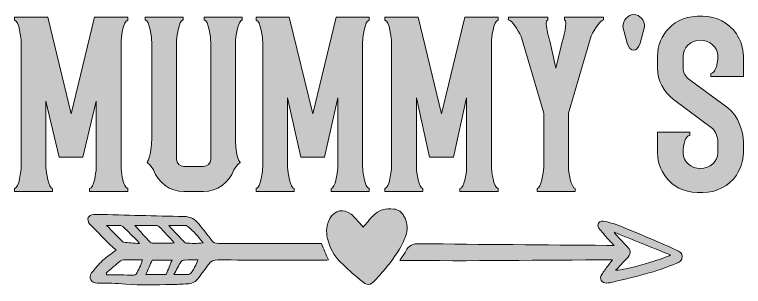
# Model space of a CAD drawing. Header units: inches. Extents: x 138 to 931, y -827 to -252.
# Drawn here: x 163 to 904, y -529 to -252 of the extents above; entities that cross this region are included whole.
import ezdxf

# ---------------------------------------------------------------- set-up
doc = ezdxf.new("R2010")
doc.units = ezdxf.units.IN
doc.header["$MEASUREMENT"] = 0
doc.layers.add('Layer 1', color=7, linetype='Continuous')

# ---------------------------------------------------------------- blocks, each defined once
blk = doc.blocks.new('block 3')
at = {"layer": 'Layer 1', "true_color": 0xe43b40}
h = blk.add_hatch(color=13, dxfattribs=at)
h.dxf.hatch_style = 2
edge = h.paths.add_edge_path()
edge.add_spline(control_points=[(246, -340.31), (246, -340.31), (232.51, -397.09), (232.51, -397.09), (232.51, -397.09), (208.38, -397.09), (208.38, -397.09), (208.38, -397.09), (194.9, -340.31), (194.9, -340.31), (194.9, -340.31), (194.9, -407.74), (194.9, -407.74), (195.25, -412.7), (197.38, -429.03), (201.64, -429.03), (201.64, -429.03), (201.64, -432.22), (201.64, -432.22), (201.64, -432.22), (162.96, -432.22), (162.96, -432.22), (162.96, -432.22), (162.96, -429.03), (162.96, -429.03), (167.57, -429.03), (169.7, -409.87), (169.7, -407.03), (169.7, -407.03), (169.7, -279.98), (169.7, -279.98), (169.7, -277.14), (167.57, -257.98), (162.96, -257.98), (162.96, -257.98), (162.96, -254.79), (162.96, -254.79), (162.96, -254.79), (196.67, -254.79), (196.67, -254.79), (196.67, -254.79), (220.45, -353.09), (220.45, -353.09), (220.45, -353.09), (244.22, -254.79), (244.22, -254.79), (244.22, -254.79), (277.94, -254.79), (277.94, -254.79), (277.94, -254.79), (277.94, -257.98), (277.94, -257.98), (273.32, -257.98), (271.19, -277.14), (271.19, -279.98), (271.19, -279.98), (271.19, -407.03), (271.19, -407.03), (271.19, -409.87), (273.32, -429.03), (277.94, -429.03), (277.94, -429.03), (277.94, -432.22), (277.94, -432.22), (277.94, -432.22), (239.25, -432.22), (239.25, -432.22), (239.25, -432.22), (239.25, -429.03), (239.25, -429.03), (243.51, -429.03), (245.64, -413.41), (246, -408.45), (246, -408.45), (246, -340.31), (246, -340.31)], knot_values=[0, 0, 0, 0, 1, 1, 1, 2, 2, 2, 3, 3, 3, 4, 4, 4, 5, 5, 5, 6, 6, 6, 7, 7, 7, 8, 8, 8, 9, 9, 9, 10, 10, 10, 11, 11, 11, 12, 12, 12, 13, 13, 13, 14, 14, 14, 15, 15, 15, 16, 16, 16, 17, 17, 17, 18, 18, 18, 19, 19, 19, 20, 20, 20, 21, 21, 21, 22, 22, 22, 23, 23, 23, 24, 24, 24, 25, 25, 25, 25], degree=3, periodic=1)
h = blk.add_hatch(color=13, dxfattribs=at)
h.dxf.hatch_style = 2
edge = h.paths.add_edge_path()
edge.add_spline(control_points=[(394.33, -254.79), (394.33, -254.79), (394.33, -257.63), (394.33, -257.63), (390.07, -257.63), (387.59, -276.79), (387.59, -279.98), (387.59, -279.98), (387.59, -380.41), (387.59, -380.41), (387.94, -399.57), (392.56, -402.77), (392.56, -402.77), (392.56, -402.77), (388.65, -404.54), (385.81, -410.22), (381.2, -422.99), (369.14, -432.22), (354.94, -432.22), (354.94, -432.22), (335.07, -432.22), (335.07, -432.22), (320.87, -432.22), (308.81, -422.99), (304.19, -410.22), (301.35, -404.54), (297.45, -402.77), (297.45, -402.77), (297.45, -402.77), (302.42, -397.09), (302.42, -377.57), (302.42, -377.57), (302.42, -279.98), (302.42, -279.98), (302.42, -276.79), (300.29, -257.63), (295.68, -257.63), (295.68, -257.63), (295.68, -254.79), (295.68, -254.79), (295.68, -254.79), (334.36, -254.79), (334.36, -254.79), (334.36, -254.79), (334.36, -257.63), (334.36, -257.63), (329.75, -257.63), (327.62, -276.79), (327.62, -279.98), (327.62, -279.98), (327.62, -399.22), (327.62, -399.22), (327.62, -403.48), (331.16, -406.67), (335.07, -406.67), (335.07, -406.67), (354.94, -406.67), (354.94, -406.67), (358.84, -406.67), (362.39, -403.48), (362.39, -399.22), (362.39, -399.22), (362.39, -279.98), (362.39, -279.98), (362.39, -276.79), (360.26, -257.63), (355.65, -257.63), (355.65, -257.63), (355.65, -254.79), (355.65, -254.79), (355.65, -254.79), (394.33, -254.79), (394.33, -254.79)], knot_values=[0, 0, 0, 0, 1, 1, 1, 2, 2, 2, 3, 3, 3, 4, 4, 4, 5, 5, 5, 6, 6, 6, 7, 7, 7, 8, 8, 8, 9, 9, 9, 10, 10, 10, 11, 11, 11, 12, 12, 12, 13, 13, 13, 14, 14, 14, 15, 15, 15, 16, 16, 16, 17, 17, 17, 18, 18, 18, 19, 19, 19, 20, 20, 20, 21, 21, 21, 22, 22, 22, 23, 23, 23, 24, 24, 24, 24], degree=3, periodic=1)
h = blk.add_hatch(color=13, dxfattribs=at)
h.dxf.hatch_style = 2
edge = h.paths.add_edge_path()
edge.add_spline(control_points=[(491.56, -336.76), (491.56, -336.76), (478.08, -397.09), (478.08, -397.09), (478.08, -397.09), (453.95, -397.09), (453.95, -397.09), (453.95, -397.09), (440.46, -336.76), (440.46, -336.76), (440.46, -336.76), (440.46, -407.74), (440.46, -407.74), (440.82, -412.7), (442.95, -429.03), (447.21, -429.03), (447.21, -429.03), (447.21, -432.22), (447.21, -432.22), (447.21, -432.22), (408.52, -432.22), (408.52, -432.22), (408.52, -432.22), (408.52, -429.03), (408.52, -429.03), (413.14, -429.03), (415.27, -409.87), (415.27, -407.03), (415.27, -407.03), (415.27, -279.98), (415.27, -279.98), (415.27, -277.14), (413.14, -257.98), (408.52, -257.98), (408.52, -257.98), (408.52, -254.79), (408.52, -254.79), (408.52, -254.79), (442.24, -254.79), (442.24, -254.79), (442.24, -254.79), (466.01, -353.09), (466.01, -353.09), (466.01, -353.09), (489.79, -254.79), (489.79, -254.79), (489.79, -254.79), (523.5, -254.79), (523.5, -254.79), (523.5, -254.79), (523.5, -257.98), (523.5, -257.98), (518.89, -257.98), (516.76, -277.14), (516.76, -279.98), (516.76, -279.98), (516.76, -407.03), (516.76, -407.03), (516.76, -409.87), (518.89, -429.03), (523.5, -429.03), (523.5, -429.03), (523.5, -432.22), (523.5, -432.22), (523.5, -432.22), (484.82, -432.22), (484.82, -432.22), (484.82, -432.22), (484.82, -429.03), (484.82, -429.03), (489.08, -429.03), (491.21, -413.41), (491.56, -408.45), (491.56, -408.45), (491.56, -336.76), (491.56, -336.76)], knot_values=[0, 0, 0, 0, 1, 1, 1, 2, 2, 2, 3, 3, 3, 4, 4, 4, 5, 5, 5, 6, 6, 6, 7, 7, 7, 8, 8, 8, 9, 9, 9, 10, 10, 10, 11, 11, 11, 12, 12, 12, 13, 13, 13, 14, 14, 14, 15, 15, 15, 16, 16, 16, 17, 17, 17, 18, 18, 18, 19, 19, 19, 20, 20, 20, 21, 21, 21, 22, 22, 22, 23, 23, 23, 24, 24, 24, 25, 25, 25, 25], degree=3, periodic=1)
h = blk.add_hatch(color=13, dxfattribs=at)
h.dxf.hatch_style = 2
edge = h.paths.add_edge_path()
edge.add_spline(control_points=[(622.51, -336.76), (622.51, -336.76), (609.02, -397.09), (609.02, -397.09), (609.02, -397.09), (584.89, -397.09), (584.89, -397.09), (584.89, -397.09), (571.41, -336.76), (571.41, -336.76), (571.41, -336.76), (571.41, -407.74), (571.41, -407.74), (571.76, -412.7), (573.89, -429.03), (578.15, -429.03), (578.15, -429.03), (578.15, -432.22), (578.15, -432.22), (578.15, -432.22), (539.47, -432.22), (539.47, -432.22), (539.47, -432.22), (539.47, -429.03), (539.47, -429.03), (544.08, -429.03), (546.21, -409.87), (546.21, -407.03), (546.21, -407.03), (546.21, -279.98), (546.21, -279.98), (546.21, -277.14), (544.08, -257.98), (539.47, -257.98), (539.47, -257.98), (539.47, -254.79), (539.47, -254.79), (539.47, -254.79), (573.18, -254.79), (573.18, -254.79), (573.18, -254.79), (596.96, -353.09), (596.96, -353.09), (596.96, -353.09), (620.73, -254.79), (620.73, -254.79), (620.73, -254.79), (654.44, -254.79), (654.44, -254.79), (654.44, -254.79), (654.44, -257.98), (654.44, -257.98), (649.83, -257.98), (647.7, -277.14), (647.7, -279.98), (647.7, -279.98), (647.7, -407.03), (647.7, -407.03), (647.7, -409.87), (649.83, -429.03), (654.44, -429.03), (654.44, -429.03), (654.44, -432.22), (654.44, -432.22), (654.44, -432.22), (615.76, -432.22), (615.76, -432.22), (615.76, -432.22), (615.76, -429.03), (615.76, -429.03), (620.02, -429.03), (622.15, -413.41), (622.51, -408.45), (622.51, -408.45), (622.51, -336.76), (622.51, -336.76)], knot_values=[0, 0, 0, 0, 1, 1, 1, 2, 2, 2, 3, 3, 3, 4, 4, 4, 5, 5, 5, 6, 6, 6, 7, 7, 7, 8, 8, 8, 9, 9, 9, 10, 10, 10, 11, 11, 11, 12, 12, 12, 13, 13, 13, 14, 14, 14, 15, 15, 15, 16, 16, 16, 17, 17, 17, 18, 18, 18, 19, 19, 19, 20, 20, 20, 21, 21, 21, 22, 22, 22, 23, 23, 23, 24, 24, 24, 25, 25, 25, 25], degree=3, periodic=1)
h = blk.add_hatch(color=13, dxfattribs=at)
h.dxf.hatch_style = 2
edge = h.paths.add_edge_path()
edge.add_spline(control_points=[(677.86, -274.31), (674.67, -267.56), (668.28, -257.63), (665.09, -257.63), (665.09, -257.63), (665.09, -254.79), (665.09, -254.79), (665.09, -254.79), (705.19, -254.79), (705.19, -254.79), (705.19, -254.79), (705.19, -257.63), (705.19, -257.63), (700.57, -257.63), (706.96, -278.92), (706.96, -278.92), (706.96, -278.92), (713.35, -306.6), (713.35, -306.6), (713.35, -306.6), (720.09, -278.56), (720.09, -278.56), (720.09, -278.56), (726.12, -257.63), (721.87, -257.63), (721.87, -257.63), (721.87, -254.79), (721.87, -254.79), (721.87, -254.79), (761.61, -254.79), (761.61, -254.79), (761.61, -254.79), (761.61, -257.63), (761.61, -257.63), (758.42, -257.63), (752.74, -266.85), (749.19, -273.6), (749.19, -273.6), (726.12, -352.38), (726.12, -352.38), (726.12, -352.38), (726.12, -407.38), (726.12, -407.38), (726.12, -411.28), (728.61, -429.03), (732.87, -429.03), (732.87, -429.03), (732.87, -432.22), (732.87, -432.22), (732.87, -432.22), (694.19, -432.22), (694.19, -432.22), (694.19, -432.22), (694.19, -429.03), (694.19, -429.03), (698.44, -429.03), (700.57, -412.7), (700.93, -407.74), (700.93, -407.74), (700.93, -352.38), (700.93, -352.38), (700.93, -352.38), (677.86, -274.31), (677.86, -274.31)], knot_values=[0, 0, 0, 0, 1, 1, 1, 2, 2, 2, 3, 3, 3, 4, 4, 4, 5, 5, 5, 6, 6, 6, 7, 7, 7, 8, 8, 8, 9, 9, 9, 10, 10, 10, 11, 11, 11, 12, 12, 12, 13, 13, 13, 14, 14, 14, 15, 15, 15, 16, 16, 16, 17, 17, 17, 18, 18, 18, 19, 19, 19, 20, 20, 20, 21, 21, 21, 21], degree=3, periodic=1)
h = blk.add_hatch(color=13, dxfattribs=at)
h.dxf.hatch_style = 2
edge = h.paths.add_edge_path()
edge.add_spline(control_points=[(803.49, -264.53), (803.49, -264.53), (798.88, -281.21), (798.88, -281.21), (796.04, -290.79), (788.58, -290.79), (785.74, -281.21), (785.74, -281.21), (781.49, -264.53), (781.49, -264.53), (781.49, -257.79), (786.45, -252.11), (792.49, -252.11), (798.52, -252.11), (803.49, -257.79), (803.49, -264.53)], knot_values=[0, 0, 0, 0, 1, 1, 1, 2, 2, 2, 3, 3, 3, 4, 4, 4, 5, 5, 5, 5], degree=3, periodic=1)
h = blk.add_hatch(color=13, dxfattribs=at)
h.dxf.hatch_style = 2
edge = h.paths.add_edge_path()
edge.add_spline(control_points=[(896.82, -271.82), (901.08, -278.21), (903.92, -286.02), (903.92, -294.53), (903.92, -294.53), (903.92, -315.12), (903.92, -315.12), (903.92, -315.12), (878.01, -315.12), (878.01, -315.12), (878.01, -315.12), (870.91, -315.12), (870.91, -315.12), (870.91, -315.12), (870.91, -311.92), (870.91, -311.92), (875.17, -311.92), (877.66, -303.41), (878.01, -294.18), (877.66, -285.31), (869.85, -278.21), (860.27, -278.21), (850.33, -278.21), (842.52, -285.66), (842.52, -294.53), (842.52, -294.53), (842.52, -306.6), (842.52, -306.6), (842.52, -310.86), (844.65, -315.12), (848.56, -317.95), (848.56, -317.95), (887.95, -347.05), (887.95, -347.05), (898.95, -355.57), (903.92, -370.83), (903.92, -381.83), (903.92, -381.83), (903.92, -392.83), (903.92, -392.83), (903.92, -400.99), (901.08, -408.8), (896.82, -415.54), (889.37, -426.54), (876.24, -433.29), (862.75, -433.29), (847.49, -433.64), (835.78, -429.38), (827.97, -420.87), (820.88, -413.41), (816.62, -403.48), (816.62, -392.83), (816.62, -392.83), (816.62, -371.89), (816.62, -371.89), (816.62, -371.89), (849.27, -371.89), (849.27, -371.89), (849.27, -371.89), (849.27, -375.09), (849.27, -375.09), (845.36, -375.09), (842.52, -383.61), (842.52, -393.19), (842.88, -401.7), (850.69, -408.8), (860.27, -408.8), (869.85, -408.8), (878.01, -401.7), (878.01, -392.83), (878.01, -392.83), (878.01, -381.83), (878.01, -381.83), (878.01, -376.86), (875.17, -370.12), (872.33, -367.99), (872.33, -367.99), (832.94, -338.54), (832.94, -338.54), (822.65, -330.73), (816.62, -319.02), (816.62, -306.6), (816.62, -306.6), (816.62, -294.53), (816.62, -294.53), (816.62, -283.53), (820.88, -273.6), (827.97, -266.14), (835.78, -257.63), (847.49, -253.37), (862.75, -253.72), (876.24, -253.72), (889.37, -260.47), (896.82, -271.82)], knot_values=[0, 0, 0, 0, 1, 1, 1, 2, 2, 2, 3, 3, 3, 4, 4, 4, 5, 5, 5, 6, 6, 6, 7, 7, 7, 8, 8, 8, 9, 9, 9, 10, 10, 10, 11, 11, 11, 12, 12, 12, 13, 13, 13, 14, 14, 14, 15, 15, 15, 16, 16, 16, 17, 17, 17, 18, 18, 18, 19, 19, 19, 20, 20, 20, 21, 21, 21, 22, 22, 22, 23, 23, 23, 24, 24, 24, 25, 25, 25, 26, 26, 26, 27, 27, 27, 28, 28, 28, 29, 29, 29, 30, 30, 30, 31, 31, 31, 31], degree=3, periodic=1)
at = {"layer": 'Layer 1', "lineweight": 0}
for points, knots in [([(246, -340.31), (246, -340.31), (232.51, -397.09), (232.51, -397.09), (232.51, -397.09), (208.38, -397.09), (208.38, -397.09), (208.38, -397.09), (194.9, -340.31), (194.9, -340.31), (194.9, -340.31), (194.9, -407.74), (194.9, -407.74), (195.25, -412.7), (197.38, -429.03), (201.64, -429.03), (201.64, -429.03), (201.64, -432.22), (201.64, -432.22), (201.64, -432.22), (162.96, -432.22), (162.96, -432.22), (162.96, -432.22), (162.96, -429.03), (162.96, -429.03), (167.57, -429.03), (169.7, -409.87), (169.7, -407.03), (169.7, -407.03), (169.7, -279.98), (169.7, -279.98), (169.7, -277.14), (167.57, -257.98), (162.96, -257.98), (162.96, -257.98), (162.96, -254.79), (162.96, -254.79), (162.96, -254.79), (196.67, -254.79), (196.67, -254.79), (196.67, -254.79), (220.45, -353.09), (220.45, -353.09), (220.45, -353.09), (244.22, -254.79), (244.22, -254.79), (244.22, -254.79), (277.94, -254.79), (277.94, -254.79), (277.94, -254.79), (277.94, -257.98), (277.94, -257.98), (273.32, -257.98), (271.19, -277.14), (271.19, -279.98), (271.19, -279.98), (271.19, -407.03), (271.19, -407.03), (271.19, -409.87), (273.32, -429.03), (277.94, -429.03), (277.94, -429.03), (277.94, -432.22), (277.94, -432.22), (277.94, -432.22), (239.25, -432.22), (239.25, -432.22), (239.25, -432.22), (239.25, -429.03), (239.25, -429.03), (243.51, -429.03), (245.64, -413.41), (246, -408.45), (246, -408.45), (246, -340.31), (246, -340.31)], [0, 0, 0, 0, 1, 1, 1, 2, 2, 2, 3, 3, 3, 4, 4, 4, 5, 5, 5, 6, 6, 6, 7, 7, 7, 8, 8, 8, 9, 9, 9, 10, 10, 10, 11, 11, 11, 12, 12, 12, 13, 13, 13, 14, 14, 14, 15, 15, 15, 16, 16, 16, 17, 17, 17, 18, 18, 18, 19, 19, 19, 20, 20, 20, 21, 21, 21, 22, 22, 22, 23, 23, 23, 24, 24, 24, 25, 25, 25, 25]), ([(394.33, -254.79), (394.33, -254.79), (394.33, -257.63), (394.33, -257.63), (390.07, -257.63), (387.59, -276.79), (387.59, -279.98), (387.59, -279.98), (387.59, -380.41), (387.59, -380.41), (387.94, -399.57), (392.56, -402.77), (392.56, -402.77), (392.56, -402.77), (388.65, -404.54), (385.81, -410.22), (381.2, -422.99), (369.14, -432.22), (354.94, -432.22), (354.94, -432.22), (335.07, -432.22), (335.07, -432.22), (320.87, -432.22), (308.81, -422.99), (304.19, -410.22), (301.35, -404.54), (297.45, -402.77), (297.45, -402.77), (297.45, -402.77), (302.42, -397.09), (302.42, -377.57), (302.42, -377.57), (302.42, -279.98), (302.42, -279.98), (302.42, -276.79), (300.29, -257.63), (295.68, -257.63), (295.68, -257.63), (295.68, -254.79), (295.68, -254.79), (295.68, -254.79), (334.36, -254.79), (334.36, -254.79), (334.36, -254.79), (334.36, -257.63), (334.36, -257.63), (329.75, -257.63), (327.62, -276.79), (327.62, -279.98), (327.62, -279.98), (327.62, -399.22), (327.62, -399.22), (327.62, -403.48), (331.16, -406.67), (335.07, -406.67), (335.07, -406.67), (354.94, -406.67), (354.94, -406.67), (358.84, -406.67), (362.39, -403.48), (362.39, -399.22), (362.39, -399.22), (362.39, -279.98), (362.39, -279.98), (362.39, -276.79), (360.26, -257.63), (355.65, -257.63), (355.65, -257.63), (355.65, -254.79), (355.65, -254.79), (355.65, -254.79), (394.33, -254.79), (394.33, -254.79)], [0, 0, 0, 0, 1, 1, 1, 2, 2, 2, 3, 3, 3, 4, 4, 4, 5, 5, 5, 6, 6, 6, 7, 7, 7, 8, 8, 8, 9, 9, 9, 10, 10, 10, 11, 11, 11, 12, 12, 12, 13, 13, 13, 14, 14, 14, 15, 15, 15, 16, 16, 16, 17, 17, 17, 18, 18, 18, 19, 19, 19, 20, 20, 20, 21, 21, 21, 22, 22, 22, 23, 23, 23, 24, 24, 24, 24]), ([(491.56, -336.76), (491.56, -336.76), (478.08, -397.09), (478.08, -397.09), (478.08, -397.09), (453.95, -397.09), (453.95, -397.09), (453.95, -397.09), (440.46, -336.76), (440.46, -336.76), (440.46, -336.76), (440.46, -407.74), (440.46, -407.74), (440.82, -412.7), (442.95, -429.03), (447.21, -429.03), (447.21, -429.03), (447.21, -432.22), (447.21, -432.22), (447.21, -432.22), (408.52, -432.22), (408.52, -432.22), (408.52, -432.22), (408.52, -429.03), (408.52, -429.03), (413.14, -429.03), (415.27, -409.87), (415.27, -407.03), (415.27, -407.03), (415.27, -279.98), (415.27, -279.98), (415.27, -277.14), (413.14, -257.98), (408.52, -257.98), (408.52, -257.98), (408.52, -254.79), (408.52, -254.79), (408.52, -254.79), (442.24, -254.79), (442.24, -254.79), (442.24, -254.79), (466.01, -353.09), (466.01, -353.09), (466.01, -353.09), (489.79, -254.79), (489.79, -254.79), (489.79, -254.79), (523.5, -254.79), (523.5, -254.79), (523.5, -254.79), (523.5, -257.98), (523.5, -257.98), (518.89, -257.98), (516.76, -277.14), (516.76, -279.98), (516.76, -279.98), (516.76, -407.03), (516.76, -407.03), (516.76, -409.87), (518.89, -429.03), (523.5, -429.03), (523.5, -429.03), (523.5, -432.22), (523.5, -432.22), (523.5, -432.22), (484.82, -432.22), (484.82, -432.22), (484.82, -432.22), (484.82, -429.03), (484.82, -429.03), (489.08, -429.03), (491.21, -413.41), (491.56, -408.45), (491.56, -408.45), (491.56, -336.76), (491.56, -336.76)], [0, 0, 0, 0, 1, 1, 1, 2, 2, 2, 3, 3, 3, 4, 4, 4, 5, 5, 5, 6, 6, 6, 7, 7, 7, 8, 8, 8, 9, 9, 9, 10, 10, 10, 11, 11, 11, 12, 12, 12, 13, 13, 13, 14, 14, 14, 15, 15, 15, 16, 16, 16, 17, 17, 17, 18, 18, 18, 19, 19, 19, 20, 20, 20, 21, 21, 21, 22, 22, 22, 23, 23, 23, 24, 24, 24, 25, 25, 25, 25]), ([(622.51, -336.76), (622.51, -336.76), (609.02, -397.09), (609.02, -397.09), (609.02, -397.09), (584.89, -397.09), (584.89, -397.09), (584.89, -397.09), (571.41, -336.76), (571.41, -336.76), (571.41, -336.76), (571.41, -407.74), (571.41, -407.74), (571.76, -412.7), (573.89, -429.03), (578.15, -429.03), (578.15, -429.03), (578.15, -432.22), (578.15, -432.22), (578.15, -432.22), (539.47, -432.22), (539.47, -432.22), (539.47, -432.22), (539.47, -429.03), (539.47, -429.03), (544.08, -429.03), (546.21, -409.87), (546.21, -407.03), (546.21, -407.03), (546.21, -279.98), (546.21, -279.98), (546.21, -277.14), (544.08, -257.98), (539.47, -257.98), (539.47, -257.98), (539.47, -254.79), (539.47, -254.79), (539.47, -254.79), (573.18, -254.79), (573.18, -254.79), (573.18, -254.79), (596.96, -353.09), (596.96, -353.09), (596.96, -353.09), (620.73, -254.79), (620.73, -254.79), (620.73, -254.79), (654.44, -254.79), (654.44, -254.79), (654.44, -254.79), (654.44, -257.98), (654.44, -257.98), (649.83, -257.98), (647.7, -277.14), (647.7, -279.98), (647.7, -279.98), (647.7, -407.03), (647.7, -407.03), (647.7, -409.87), (649.83, -429.03), (654.44, -429.03), (654.44, -429.03), (654.44, -432.22), (654.44, -432.22), (654.44, -432.22), (615.76, -432.22), (615.76, -432.22), (615.76, -432.22), (615.76, -429.03), (615.76, -429.03), (620.02, -429.03), (622.15, -413.41), (622.51, -408.45), (622.51, -408.45), (622.51, -336.76), (622.51, -336.76)], [0, 0, 0, 0, 1, 1, 1, 2, 2, 2, 3, 3, 3, 4, 4, 4, 5, 5, 5, 6, 6, 6, 7, 7, 7, 8, 8, 8, 9, 9, 9, 10, 10, 10, 11, 11, 11, 12, 12, 12, 13, 13, 13, 14, 14, 14, 15, 15, 15, 16, 16, 16, 17, 17, 17, 18, 18, 18, 19, 19, 19, 20, 20, 20, 21, 21, 21, 22, 22, 22, 23, 23, 23, 24, 24, 24, 25, 25, 25, 25]), ([(677.86, -274.31), (674.67, -267.56), (668.28, -257.63), (665.09, -257.63), (665.09, -257.63), (665.09, -254.79), (665.09, -254.79), (665.09, -254.79), (705.19, -254.79), (705.19, -254.79), (705.19, -254.79), (705.19, -257.63), (705.19, -257.63), (700.57, -257.63), (706.96, -278.92), (706.96, -278.92), (706.96, -278.92), (713.35, -306.6), (713.35, -306.6), (713.35, -306.6), (720.09, -278.56), (720.09, -278.56), (720.09, -278.56), (726.12, -257.63), (721.87, -257.63), (721.87, -257.63), (721.87, -254.79), (721.87, -254.79), (721.87, -254.79), (761.61, -254.79), (761.61, -254.79), (761.61, -254.79), (761.61, -257.63), (761.61, -257.63), (758.42, -257.63), (752.74, -266.85), (749.19, -273.6), (749.19, -273.6), (726.12, -352.38), (726.12, -352.38), (726.12, -352.38), (726.12, -407.38), (726.12, -407.38), (726.12, -411.28), (728.61, -429.03), (732.87, -429.03), (732.87, -429.03), (732.87, -432.22), (732.87, -432.22), (732.87, -432.22), (694.19, -432.22), (694.19, -432.22), (694.19, -432.22), (694.19, -429.03), (694.19, -429.03), (698.44, -429.03), (700.57, -412.7), (700.93, -407.74), (700.93, -407.74), (700.93, -352.38), (700.93, -352.38), (700.93, -352.38), (677.86, -274.31), (677.86, -274.31)], [0, 0, 0, 0, 1, 1, 1, 2, 2, 2, 3, 3, 3, 4, 4, 4, 5, 5, 5, 6, 6, 6, 7, 7, 7, 8, 8, 8, 9, 9, 9, 10, 10, 10, 11, 11, 11, 12, 12, 12, 13, 13, 13, 14, 14, 14, 15, 15, 15, 16, 16, 16, 17, 17, 17, 18, 18, 18, 19, 19, 19, 20, 20, 20, 21, 21, 21, 21]), ([(803.49, -264.53), (803.49, -264.53), (798.88, -281.21), (798.88, -281.21), (796.04, -290.79), (788.58, -290.79), (785.74, -281.21), (785.74, -281.21), (781.49, -264.53), (781.49, -264.53), (781.49, -257.79), (786.45, -252.11), (792.49, -252.11), (798.52, -252.11), (803.49, -257.79), (803.49, -264.53)], [0, 0, 0, 0, 1, 1, 1, 2, 2, 2, 3, 3, 3, 4, 4, 4, 5, 5, 5, 5]), ([(896.82, -271.82), (901.08, -278.21), (903.92, -286.02), (903.92, -294.53), (903.92, -294.53), (903.92, -315.12), (903.92, -315.12), (903.92, -315.12), (878.01, -315.12), (878.01, -315.12), (878.01, -315.12), (870.91, -315.12), (870.91, -315.12), (870.91, -315.12), (870.91, -311.92), (870.91, -311.92), (875.17, -311.92), (877.66, -303.41), (878.01, -294.18), (877.66, -285.31), (869.85, -278.21), (860.27, -278.21), (850.33, -278.21), (842.52, -285.66), (842.52, -294.53), (842.52, -294.53), (842.52, -306.6), (842.52, -306.6), (842.52, -310.86), (844.65, -315.12), (848.56, -317.95), (848.56, -317.95), (887.95, -347.05), (887.95, -347.05), (898.95, -355.57), (903.92, -370.83), (903.92, -381.83), (903.92, -381.83), (903.92, -392.83), (903.92, -392.83), (903.92, -400.99), (901.08, -408.8), (896.82, -415.54), (889.37, -426.54), (876.24, -433.29), (862.75, -433.29), (847.49, -433.64), (835.78, -429.38), (827.97, -420.87), (820.88, -413.41), (816.62, -403.48), (816.62, -392.83), (816.62, -392.83), (816.62, -371.89), (816.62, -371.89), (816.62, -371.89), (849.27, -371.89), (849.27, -371.89), (849.27, -371.89), (849.27, -375.09), (849.27, -375.09), (845.36, -375.09), (842.52, -383.61), (842.52, -393.19), (842.88, -401.7), (850.69, -408.8), (860.27, -408.8), (869.85, -408.8), (878.01, -401.7), (878.01, -392.83), (878.01, -392.83), (878.01, -381.83), (878.01, -381.83), (878.01, -376.86), (875.17, -370.12), (872.33, -367.99), (872.33, -367.99), (832.94, -338.54), (832.94, -338.54), (822.65, -330.73), (816.62, -319.02), (816.62, -306.6), (816.62, -306.6), (816.62, -294.53), (816.62, -294.53), (816.62, -283.53), (820.88, -273.6), (827.97, -266.14), (835.78, -257.63), (847.49, -253.37), (862.75, -253.72), (876.24, -253.72), (889.37, -260.47), (896.82, -271.82)], [0, 0, 0, 0, 1, 1, 1, 2, 2, 2, 3, 3, 3, 4, 4, 4, 5, 5, 5, 6, 6, 6, 7, 7, 7, 8, 8, 8, 9, 9, 9, 10, 10, 10, 11, 11, 11, 12, 12, 12, 13, 13, 13, 14, 14, 14, 15, 15, 15, 16, 16, 16, 17, 17, 17, 18, 18, 18, 19, 19, 19, 20, 20, 20, 21, 21, 21, 22, 22, 22, 23, 23, 23, 24, 24, 24, 25, 25, 25, 26, 26, 26, 27, 27, 27, 28, 28, 28, 29, 29, 29, 30, 30, 30, 31, 31, 31, 31])]:
    blk.add_open_spline(points, degree=3, knots=knots, dxfattribs=at)
blk = doc.blocks.new('block 5')
at = {"layer": 'Layer 1', "true_color": 0xe43b40}
h = blk.add_hatch(color=13, dxfattribs=at)
h.dxf.hatch_style = 2
edge = h.paths.add_edge_path()
edge.add_spline(control_points=[(517.39, -468.43), (520.95, -464.29), (523.9, -460.55), (527.17, -457.12), (532.94, -451.05), (540.16, -448.96), (548.38, -449.95), (553.14, -450.53), (556.59, -453.05), (558.85, -457.15), (561.94, -462.77), (563.07, -468.74), (561.23, -475.02), (560.44, -477.71), (559.49, -480.4), (558.29, -482.94), (551.46, -497.48), (541.31, -509.72), (530.41, -521.26), (523.35, -528.74), (522.31, -528.53), (514.21, -521.87), (507.41, -516.27), (500.85, -510.36), (494.54, -504.22), (487.7, -497.55), (483.3, -489.31), (481.1, -480.01), (479.42, -472.92), (479.8, -465.97), (483.55, -459.51), (488.49, -450.98), (497.4, -449.11), (505.08, -455.29), (508.48, -458.03), (511.26, -461.54), (514.29, -464.74), (515.34, -465.85), (516.27, -467.09), (517.39, -468.43)], knot_values=[0, 0, 0, 0, 1, 1, 1, 2, 2, 2, 3, 3, 3, 4, 4, 4, 5, 5, 5, 6, 6, 6, 7, 7, 7, 8, 8, 8, 9, 9, 9, 10, 10, 10, 11, 11, 11, 12, 12, 12, 13, 13, 13, 13], degree=3, periodic=1)
at = {"layer": 'Layer 1', "true_color": 0xffffff}
h = blk.add_hatch(color=7, dxfattribs=at)
h.dxf.hatch_style = 2
edge = h.paths.add_edge_path()
edge.add_spline(control_points=[(474.83, -485.14), (477.3, -490.81), (479.53, -495.94), (482.07, -501.8), (479.6, -501.87), (477.6, -501.99), (475.59, -501.99), (440.31, -501.95), (405.03, -501.97), (369.75, -501.75), (365.47, -501.72), (362.45, -502.62), (360.03, -506.35), (357.07, -510.93), (353.36, -515.02), (350.37, -519.59), (347.46, -524.04), (343.45, -525.9), (338.4, -526.13), (332.93, -526.38), (327.47, -526.81), (322.01, -526.84), (306.68, -526.95), (291.35, -527.84), (276.01, -526.48), (266.36, -525.62), (256.63, -525.1), (246.95, -525.32), (240.84, -525.46), (237.42, -520.19), (241.19, -515.06), (244.5, -510.54), (248.32, -506.31), (252.41, -502.49), (256.51, -498.65), (261.23, -495.48), (266.1, -491.68), (264.3, -490.08), (262.48, -488.59), (260.81, -486.93), (254.41, -480.61), (248.05, -474.25), (241.7, -467.87), (240.83, -467), (240.02, -466.06), (239.29, -465.06), (235.77, -460.23), (237.62, -456.16), (243.65, -455.49), (244.53, -455.39), (245.42, -455.39), (246.3, -455.42), (275.92, -456.16), (305.54, -457.04), (335.16, -457.55), (341.84, -457.66), (346.59, -460.29), (350.49, -465.32), (354.71, -470.75), (359.2, -475.98), (363.22, -481.55), (365.1, -484.18), (367.14, -484.97), (370.25, -484.97), (401.48, -484.94), (432.7, -485.06), (463.92, -485.14), (467.45, -485.15), (470.97, -485.14), (474.83, -485.14)], knot_values=[0, 0, 0, 0, 1, 1, 1, 2, 2, 2, 3, 3, 3, 4, 4, 4, 5, 5, 5, 6, 6, 6, 7, 7, 7, 8, 8, 8, 9, 9, 9, 10, 10, 10, 11, 11, 11, 12, 12, 12, 13, 13, 13, 14, 14, 14, 15, 15, 15, 16, 16, 16, 17, 17, 17, 18, 18, 18, 19, 19, 19, 20, 20, 20, 21, 21, 21, 22, 22, 22, 23, 23, 23, 23], degree=3, periodic=1)
edge = h.paths.add_edge_path()
edge.add_spline(control_points=[(285.2, -466.67), (290.65, -472.67), (295.61, -478.3), (300.82, -483.68), (301.72, -484.61), (303.72, -484.76), (305.22, -484.8), (310.84, -484.92), (316.47, -484.87), (322.1, -484.82), (323.01, -484.81), (323.91, -484.48), (325.24, -484.21), (319.93, -478.48), (315.09, -473.16), (310.1, -467.98), (309.36, -467.21), (307.96, -466.75), (306.85, -466.73), (299.66, -466.62), (292.47, -466.67), (285.2, -466.67)], knot_values=[0, 0, 0, 0, 1, 1, 1, 2, 2, 2, 3, 3, 3, 4, 4, 4, 5, 5, 5, 6, 6, 6, 7, 7, 7, 7], degree=3, periodic=1)
edge = h.paths.add_edge_path()
edge.add_spline(control_points=[(255.95, -515.23), (256.15, -515.75), (256.35, -516.27), (256.55, -516.78), (265.81, -516.94), (275.07, -517.12), (284.33, -517.2), (285.11, -517.21), (286.3, -516.81), (286.6, -516.23), (288.94, -511.83), (291.41, -507.47), (293.07, -501.75), (285.94, -501.75), (279.8, -501.71), (273.65, -501.78), (272.65, -501.79), (271.41, -501.96), (270.7, -502.56), (265.72, -506.71), (260.85, -510.99), (255.95, -515.23)], knot_values=[0, 0, 0, 0, 1, 1, 1, 2, 2, 2, 3, 3, 3, 4, 4, 4, 5, 5, 5, 6, 6, 6, 7, 7, 7, 7], degree=3, periodic=1)
edge = h.paths.add_edge_path()
edge.add_spline(control_points=[(319.81, -466.85), (325.38, -472.82), (330.47, -478.3), (335.61, -483.74), (336.06, -484.22), (336.8, -484.69), (337.41, -484.7), (342.92, -484.82), (348.45, -485.27), (354.57, -484.37), (349.95, -477.95), (344.82, -472.94), (339.54, -468.07), (338.92, -467.5), (338.02, -466.92), (337.25, -466.9), (331.71, -466.81), (326.16, -466.85), (319.81, -466.85)], knot_values=[0, 0, 0, 0, 1, 1, 1, 2, 2, 2, 3, 3, 3, 4, 4, 4, 5, 5, 5, 6, 6, 6, 6], degree=3, periodic=1)
edge = h.paths.add_edge_path()
edge.add_spline(control_points=[(302.81, -501.94), (300.71, -506.78), (298.63, -511.55), (296.43, -516.61), (303.71, -516.61), (310.46, -516.61), (316.97, -516.61), (319.08, -511.56), (321.01, -506.94), (323.09, -501.94), (316.02, -501.94), (309.54, -501.94), (302.81, -501.94)], knot_values=[0, 0, 0, 0, 1, 1, 1, 2, 2, 2, 3, 3, 3, 4, 4, 4, 4], degree=3, periodic=1)
edge = h.paths.add_edge_path()
edge.add_spline(control_points=[(256.57, -466.78), (262.3, -472.6), (267.23, -477.61), (272.18, -482.59), (272.66, -483.07), (273.29, -483.66), (273.9, -483.72), (278.87, -484.21), (283.85, -484.58), (289.83, -485.07), (288.74, -483.5), (288.44, -482.91), (288, -482.46), (283.25, -477.75), (278.5, -473.05), (273.69, -468.4), (272.97, -467.71), (271.98, -466.89), (271.08, -466.86), (266.59, -466.7), (262.09, -466.78), (256.57, -466.78)], knot_values=[0, 0, 0, 0, 1, 1, 1, 2, 2, 2, 3, 3, 3, 4, 4, 4, 5, 5, 5, 6, 6, 6, 7, 7, 7, 7], degree=3, periodic=1)
edge = h.paths.add_edge_path()
edge.add_spline(control_points=[(324.9, -516.71), (329.46, -516.71), (332.96, -516.71), (336.45, -516.7), (337.51, -516.7), (338.58, -516.75), (339.61, -516.57), (340.43, -516.43), (341.31, -516.12), (341.96, -515.63), (343.32, -514.59), (348.83, -504.23), (349.38, -501.83), (344.76, -501.83), (340.2, -501.71), (335.64, -501.9), (334.43, -501.95), (332.72, -502.59), (332.16, -503.51), (329.71, -507.51), (327.6, -511.72), (324.9, -516.71)], knot_values=[0, 0, 0, 0, 1, 1, 1, 2, 2, 2, 3, 3, 3, 4, 4, 4, 5, 5, 5, 6, 6, 6, 7, 7, 7, 7], degree=3, periodic=1)
h = blk.add_hatch(color=7, dxfattribs=at)
h.dxf.hatch_style = 2
edge = h.paths.add_edge_path()
edge.add_spline(control_points=[(770.65, -501.73), (698.11, -501.85), (626.87, -503.14), (554.49, -502.19), (556.92, -498.65), (559.27, -496.05), (560.68, -493), (563.6, -486.68), (568.14, -485.17), (574.96, -485.25), (638.31, -486.06), (701.66, -486.47), (765.02, -486.99), (767.05, -487.01), (769.09, -486.99), (772.37, -486.99), (770.19, -484.67), (768.89, -483.35), (767.66, -481.95), (764.39, -478.26), (761.07, -474.6), (757.95, -470.79), (756.5, -469.02), (755.18, -466.91), (756.62, -464.5), (758.18, -461.89), (760.87, -461.99), (763.24, -462.62), (768.68, -464.07), (774.17, -465.5), (779.39, -467.58), (790.69, -472.08), (801.85, -476.95), (813.04, -481.74), (820.65, -485), (828.25, -488.32), (835.79, -491.74), (838.67, -493.04), (841.82, -494.39), (841.78, -498.34), (841.74, -502.39), (838.73, -504.25), (835.57, -505.44), (826.83, -508.72), (818.11, -512.14), (809.15, -514.72), (796.61, -518.32), (783.88, -521.22), (771.21, -524.36), (769.17, -524.86), (767.04, -525.25), (764.95, -525.26), (759.63, -525.3), (757.2, -521.36), (759.86, -516.7), (761.78, -513.35), (764.34, -510.38), (766.62, -507.24), (767.73, -505.72), (768.85, -504.2), (770.65, -501.73)], knot_values=[0, 0, 0, 0, 1, 1, 1, 2, 2, 2, 3, 3, 3, 4, 4, 4, 5, 5, 5, 6, 6, 6, 7, 7, 7, 8, 8, 8, 9, 9, 9, 10, 10, 10, 11, 11, 11, 12, 12, 12, 13, 13, 13, 14, 14, 14, 15, 15, 15, 16, 16, 16, 17, 17, 17, 18, 18, 18, 19, 19, 19, 20, 20, 20, 20], degree=3, periodic=1)
edge = h.paths.add_edge_path()
edge.add_spline(control_points=[(774.02, -512.32), (783.81, -512.38), (825.28, -500.08), (829.64, -496.71), (810.42, -488.93), (791.44, -481.25), (772.45, -473.57), (776.6, -478.8), (781.13, -483.45), (785.71, -488.04), (790.12, -492.45), (789.78, -496.18), (785.15, -500.51), (781.21, -504.2), (777.71, -508.36), (774.02, -512.32)], knot_values=[0, 0, 0, 0, 1, 1, 1, 2, 2, 2, 3, 3, 3, 4, 4, 4, 5, 5, 5, 5], degree=3, periodic=1)
at = {"layer": 'Layer 1', "lineweight": 0}
for points, knots in [([(517.39, -468.43), (520.95, -464.29), (523.9, -460.55), (527.17, -457.12), (532.94, -451.05), (540.16, -448.96), (548.38, -449.95), (553.14, -450.53), (556.59, -453.05), (558.85, -457.15), (561.94, -462.77), (563.07, -468.74), (561.23, -475.02), (560.44, -477.71), (559.49, -480.4), (558.29, -482.94), (551.46, -497.48), (541.31, -509.72), (530.41, -521.26), (523.35, -528.74), (522.31, -528.53), (514.21, -521.87), (507.41, -516.27), (500.85, -510.36), (494.54, -504.22), (487.7, -497.55), (483.3, -489.31), (481.1, -480.01), (479.42, -472.92), (479.8, -465.97), (483.55, -459.51), (488.49, -450.98), (497.4, -449.11), (505.08, -455.29), (508.48, -458.03), (511.26, -461.54), (514.29, -464.74), (515.34, -465.85), (516.27, -467.09), (517.39, -468.43)], [0, 0, 0, 0, 1, 1, 1, 2, 2, 2, 3, 3, 3, 4, 4, 4, 5, 5, 5, 6, 6, 6, 7, 7, 7, 8, 8, 8, 9, 9, 9, 10, 10, 10, 11, 11, 11, 12, 12, 12, 13, 13, 13, 13]), ([(474.83, -485.14), (477.3, -490.81), (479.53, -495.94), (482.07, -501.8), (479.6, -501.87), (477.6, -501.99), (475.59, -501.99), (440.31, -501.95), (405.03, -501.97), (369.75, -501.75), (365.47, -501.72), (362.45, -502.62), (360.03, -506.35), (357.07, -510.93), (353.36, -515.02), (350.37, -519.59), (347.46, -524.04), (343.45, -525.9), (338.4, -526.13), (332.93, -526.38), (327.47, -526.81), (322.01, -526.84), (306.68, -526.95), (291.35, -527.84), (276.01, -526.48), (266.36, -525.62), (256.63, -525.1), (246.95, -525.32), (240.84, -525.46), (237.42, -520.19), (241.19, -515.06), (244.5, -510.54), (248.32, -506.31), (252.41, -502.49), (256.51, -498.65), (261.23, -495.48), (266.1, -491.68), (264.3, -490.08), (262.48, -488.59), (260.81, -486.93), (254.41, -480.61), (248.05, -474.25), (241.7, -467.87), (240.83, -467), (240.02, -466.06), (239.29, -465.06), (235.77, -460.23), (237.62, -456.16), (243.65, -455.49), (244.53, -455.39), (245.42, -455.39), (246.3, -455.42), (275.92, -456.16), (305.54, -457.04), (335.16, -457.55), (341.84, -457.66), (346.59, -460.29), (350.49, -465.32), (354.71, -470.75), (359.2, -475.98), (363.22, -481.55), (365.1, -484.18), (367.14, -484.97), (370.25, -484.97), (401.48, -484.94), (432.7, -485.06), (463.92, -485.14), (467.45, -485.15), (470.97, -485.14), (474.83, -485.14)], [0, 0, 0, 0, 1, 1, 1, 2, 2, 2, 3, 3, 3, 4, 4, 4, 5, 5, 5, 6, 6, 6, 7, 7, 7, 8, 8, 8, 9, 9, 9, 10, 10, 10, 11, 11, 11, 12, 12, 12, 13, 13, 13, 14, 14, 14, 15, 15, 15, 16, 16, 16, 17, 17, 17, 18, 18, 18, 19, 19, 19, 20, 20, 20, 21, 21, 21, 22, 22, 22, 23, 23, 23, 23]), ([(256.57, -466.78), (262.3, -472.6), (267.23, -477.61), (272.18, -482.59), (272.66, -483.07), (273.29, -483.66), (273.9, -483.72), (278.87, -484.21), (283.85, -484.58), (289.83, -485.07), (288.74, -483.5), (288.44, -482.91), (288, -482.46), (283.25, -477.75), (278.5, -473.05), (273.69, -468.4), (272.97, -467.71), (271.98, -466.89), (271.08, -466.86), (266.59, -466.7), (262.09, -466.78), (256.57, -466.78)], [0, 0, 0, 0, 1, 1, 1, 2, 2, 2, 3, 3, 3, 4, 4, 4, 5, 5, 5, 6, 6, 6, 7, 7, 7, 7]), ([(285.2, -466.67), (290.65, -472.67), (295.61, -478.3), (300.82, -483.68), (301.72, -484.61), (303.72, -484.76), (305.22, -484.8), (310.84, -484.92), (316.47, -484.87), (322.1, -484.82), (323.01, -484.81), (323.91, -484.48), (325.24, -484.21), (319.93, -478.48), (315.09, -473.16), (310.1, -467.98), (309.36, -467.21), (307.96, -466.75), (306.85, -466.73), (299.66, -466.62), (292.47, -466.67), (285.2, -466.67)], [0, 0, 0, 0, 1, 1, 1, 2, 2, 2, 3, 3, 3, 4, 4, 4, 5, 5, 5, 6, 6, 6, 7, 7, 7, 7]), ([(770.65, -501.73), (698.11, -501.85), (626.87, -503.14), (554.49, -502.19), (556.92, -498.65), (559.27, -496.05), (560.68, -493), (563.6, -486.68), (568.14, -485.17), (574.96, -485.25), (638.31, -486.06), (701.66, -486.47), (765.02, -486.99), (767.05, -487.01), (769.09, -486.99), (772.37, -486.99), (770.19, -484.67), (768.89, -483.35), (767.66, -481.95), (764.39, -478.26), (761.07, -474.6), (757.95, -470.79), (756.5, -469.02), (755.18, -466.91), (756.62, -464.5), (758.18, -461.89), (760.87, -461.99), (763.24, -462.62), (768.68, -464.07), (774.17, -465.5), (779.39, -467.58), (790.69, -472.08), (801.85, -476.95), (813.04, -481.74), (820.65, -485), (828.25, -488.32), (835.79, -491.74), (838.67, -493.04), (841.82, -494.39), (841.78, -498.34), (841.74, -502.39), (838.73, -504.25), (835.57, -505.44), (826.83, -508.72), (818.11, -512.14), (809.15, -514.72), (796.61, -518.32), (783.88, -521.22), (771.21, -524.36), (769.17, -524.86), (767.04, -525.25), (764.95, -525.26), (759.63, -525.3), (757.2, -521.36), (759.86, -516.7), (761.78, -513.35), (764.34, -510.38), (766.62, -507.24), (767.73, -505.72), (768.85, -504.2), (770.65, -501.73)], [0, 0, 0, 0, 1, 1, 1, 2, 2, 2, 3, 3, 3, 4, 4, 4, 5, 5, 5, 6, 6, 6, 7, 7, 7, 8, 8, 8, 9, 9, 9, 10, 10, 10, 11, 11, 11, 12, 12, 12, 13, 13, 13, 14, 14, 14, 15, 15, 15, 16, 16, 16, 17, 17, 17, 18, 18, 18, 19, 19, 19, 20, 20, 20, 20]), ([(319.81, -466.85), (325.38, -472.82), (330.47, -478.3), (335.61, -483.74), (336.06, -484.22), (336.8, -484.69), (337.41, -484.7), (342.92, -484.82), (348.45, -485.27), (354.57, -484.37), (349.95, -477.95), (344.82, -472.94), (339.54, -468.07), (338.92, -467.5), (338.02, -466.92), (337.25, -466.9), (331.71, -466.81), (326.16, -466.85), (319.81, -466.85)], [0, 0, 0, 0, 1, 1, 1, 2, 2, 2, 3, 3, 3, 4, 4, 4, 5, 5, 5, 6, 6, 6, 6]), ([(774.02, -512.32), (783.81, -512.38), (825.28, -500.08), (829.64, -496.71), (810.42, -488.93), (791.44, -481.25), (772.45, -473.57), (776.6, -478.8), (781.13, -483.45), (785.71, -488.04), (790.12, -492.45), (789.78, -496.18), (785.15, -500.51), (781.21, -504.2), (777.71, -508.36), (774.02, -512.32)], [0, 0, 0, 0, 1, 1, 1, 2, 2, 2, 3, 3, 3, 4, 4, 4, 5, 5, 5, 5]), ([(255.95, -515.23), (256.15, -515.75), (256.35, -516.27), (256.55, -516.78), (265.81, -516.94), (275.07, -517.12), (284.33, -517.2), (285.11, -517.21), (286.3, -516.81), (286.6, -516.23), (288.94, -511.83), (291.41, -507.47), (293.07, -501.75), (285.94, -501.75), (279.8, -501.71), (273.65, -501.78), (272.65, -501.79), (271.41, -501.96), (270.7, -502.56), (265.72, -506.71), (260.85, -510.99), (255.95, -515.23)], [0, 0, 0, 0, 1, 1, 1, 2, 2, 2, 3, 3, 3, 4, 4, 4, 5, 5, 5, 6, 6, 6, 7, 7, 7, 7]), ([(302.81, -501.94), (300.71, -506.78), (298.63, -511.55), (296.43, -516.61), (303.71, -516.61), (310.46, -516.61), (316.97, -516.61), (319.08, -511.56), (321.01, -506.94), (323.09, -501.94), (316.02, -501.94), (309.54, -501.94), (302.81, -501.94)], [0, 0, 0, 0, 1, 1, 1, 2, 2, 2, 3, 3, 3, 4, 4, 4, 4]), ([(324.9, -516.71), (329.46, -516.71), (332.96, -516.71), (336.45, -516.7), (337.51, -516.7), (338.58, -516.75), (339.61, -516.57), (340.43, -516.43), (341.31, -516.12), (341.96, -515.63), (343.32, -514.59), (348.83, -504.23), (349.38, -501.83), (344.76, -501.83), (340.2, -501.71), (335.64, -501.9), (334.43, -501.95), (332.72, -502.59), (332.16, -503.51), (329.71, -507.51), (327.6, -511.72), (324.9, -516.71)], [0, 0, 0, 0, 1, 1, 1, 2, 2, 2, 3, 3, 3, 4, 4, 4, 5, 5, 5, 6, 6, 6, 7, 7, 7, 7])]:
    blk.add_open_spline(points, degree=3, knots=knots, dxfattribs=at)
blk = doc.blocks.new('block 2')
at = {"layer": 'Layer 1'}
for name in ['block 3', 'block 5']:
    blk.add_blockref(name, (0, 0), dxfattribs=at)

msp = doc.modelspace()

# ---------------------------------------------------------------- block references
at = {"layer": 'Layer 1'}
msp.add_blockref('block 2', (0, 0), dxfattribs=at)

doc.saveas('drawing.dxf')
